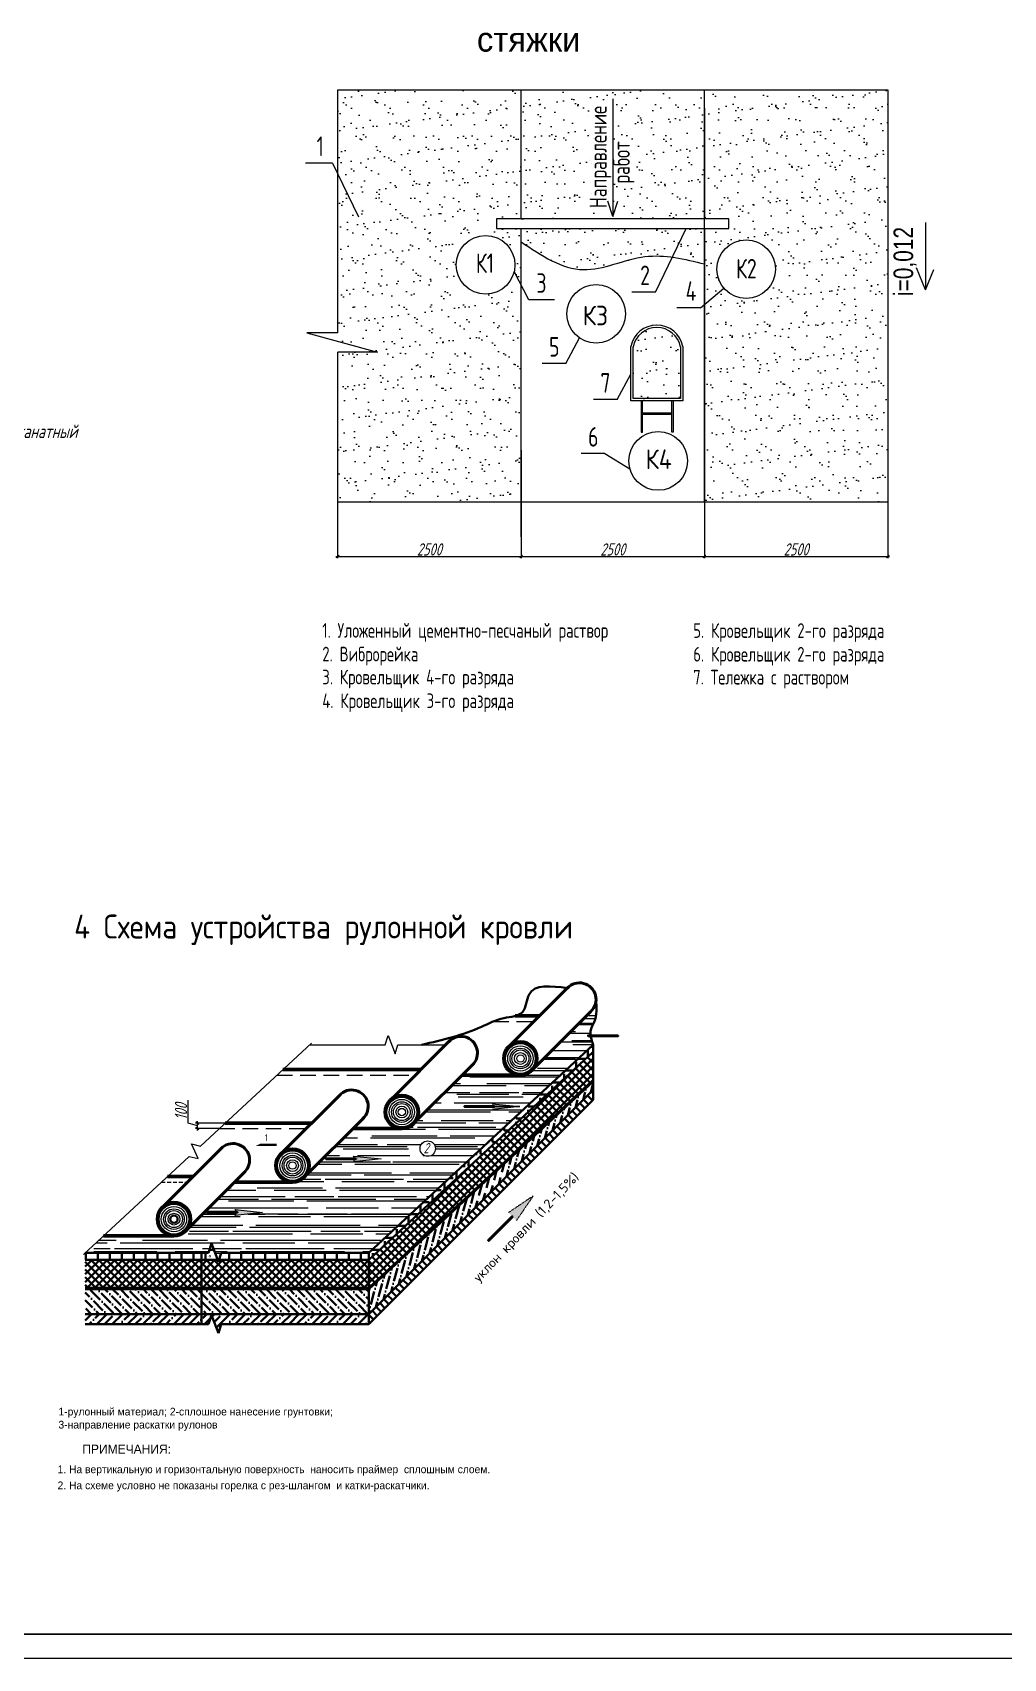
# Model space of a CAD drawing. Header units: millimetres. Extents: x 5763 to 12018931, y 39842 to 3600577.
# Drawn here: x 496713 to 536422, y 334201 to 400731 of the extents above; entities that cross this region are included whole.
import ezdxf

# ---------------------------------------------------------------- set-up
doc = ezdxf.new("R2010")
doc.units = ezdxf.units.MM
doc.linetypes.add('ACAD_ISO03W100', pattern=[30, 12, -18])
doc.linetypes.add('HIDDEN', pattern=[9.525, 6.35, -3.175])
for name, color, linetype, lineweight in [('1', 7, 'Continuous', 40), ('Основная', 7, 'Continuous', 30), ('Основной', 7, 'Continuous', 35), ('Сети', 7, 'Continuous', 50)]:
    doc.layers.add(name, color=color, linetype=linetype, lineweight=lineweight)
for name, color, linetype in [('A0-07', 3, 'Continuous'), ('KONTUR', 7, 'Continuous'), ('SERVкровля', 12, 'Continuous'), ('SHTRIX', 11, 'Continuous'), ('Архитектура', 7, 'Continuous'), ('надколонник', 7, 'Continuous'), ('обводка', 7, 'Continuous')]:
    doc.layers.add(name, color=color, linetype=linetype)
doc.styles.add('0001', font='romanc.shx', dxfattribs={"width": 0.68, "height": 3})
doc.styles.add('MStandart', font='romans.shx', dxfattribs={"width": 0.85, "height": 3})
doc.styles.add('PSTUDIO', font='pstudio.shx')
doc.styles.add('S', font='COMPLEX.SHX', dxfattribs={"height": 2.5})
doc.styles.get("Standard").update_dxf_attribs({"font": 'romans.shx', "width": 0.7, "oblique": 15, "height": 500})
doc.styles.add('style1', font='romans.shx', dxfattribs={"width": 0.7})
doc.styles.add('TXT0', font='txt', dxfattribs={"width": 0.8})
doc.styles.add('VSSP_ROMANS07', font='romans.shx', dxfattribs={"width": 0.7, "oblique": 15, "height": 250})
doc.dimstyles.new('150 Dim_m', dxfattribs={"dimscale": 75, "dimtxt": 2.5, "dimasz": 1.5, "dimexe": 1, "dimexo": 0, "dimgap": 0.5, "dimtad": 1, "dimdec": 0, "dimlfac": 0.5, "dimtxsty": 'Standard', "dimblk": 'OBLIQUE', "dimcen": 1.5, "dimdle": 1, "dimclrd": 256, "dimclre": 256, "dimclrt": 7, "dimadec": 0, "dimazin": 0, "dimtfac": 1, "dimtdec": 0, "dimtmove": 1, "dimatfit": 3, "dimfxl": 1, "dimlwd": 9, "dimlwe": 9, "dimarcsym": 0})
doc.dimstyles.new('VSSP-100', dxfattribs={"dimscale": 100, "dimtxt": 2.5, "dimasz": 2.5, "dimexe": 1.25, "dimexo": 0.625, "dimtad": 1, "dimdec": 0, "dimrnd": 0.001, "dimzin": 1, "dimtxsty": 'VSSP_ROMANS07', "dimblk": 'OBLIQUE', "dimcen": 2.5, "dimdle": 2, "dimaunit": 1, "dimadec": 3, "dimazin": 2, "dimtfac": 1, "dimtdec": 0, "dimtix": 1, "dimtmove": 2, "dimatfit": 3, "dimldrblk": 'OBLIQUE', "dimfxl": 1.25, "dimtolj": 1, "dimtzin": 0, "dimarcsym": 0})
pattern_1 = [(135, (197700.73, 105955.6), (-157.15448, -157.15448), []), (225, (197700.73, 105955.6), (157.15448, -157.15448), [])]
pattern_2 = [(0, (197700.73, 105955.6), (0, 488.95), [355.6, -133.35]), (90, (197700.73, 105955.6), (-488.95, 3e-14), [355.6, -133.35])]
pattern_3 = [(90, (197700.73, 105955.6), (-488.95, 3e-14), [355.6, -133.35]), (180, (197700.73, 105955.6), (-6e-14, -488.95), [355.6, -133.35])]

# ---------------------------------------------------------------- blocks, each defined once
blk = doc.blocks.new('_OBLIQUE')
at = {"color": 0, "linetype": 'ByBlock'}
blk.add_line((-0.5, -0.5), (0.5, 0.5), dxfattribs=at)
blk = doc.blocks.new('*D74')
at = {"layer": 'Defpoints', "color": 0, "linetype": 'ByBlock', "ltscale": 0.5, "transparency": 16777216}
for p in [(516692, 383641), (524192, 382216), (524192, 379292)]:
    blk.add_point(p, dxfattribs=at)
at = {"layer": 'обводка', "linetype": 'ByBlock', "lineweight": 9, "ltscale": 0.5, "transparency": 16777216}
for p, q in [((516692, 383641), (516692, 379217)), ((524192, 382216), (524192, 379217)), ((516617, 379292), (524267, 379292))]:
    blk.add_line(p, q, dxfattribs=at)
at = {"layer": 'обводка', "linetype": 'ByBlock', "lineweight": 9, "ltscale": 0.5, "transparency": 16777216, "xscale": 112.5, "yscale": 112.5, "zscale": 112.5, "rotation": 180}
blk.add_blockref('_OBLIQUE', (516692, 379292), dxfattribs=at)
at = {"layer": 'обводка', "linetype": 'ByBlock', "lineweight": 9, "ltscale": 0.5, "transparency": 16777216, "xscale": 112.5, "yscale": 112.5, "zscale": 112.5}
blk.add_blockref('_OBLIQUE', (524192, 379292), dxfattribs=at)
at = {"layer": 'обводка', "color": 7, "linetype": 'ByBlock', "lineweight": 25, "ltscale": 0.5, "transparency": 16777216, "insert": (520442, 379580), "char_height": 500, "attachment_point": 5}
blk.add_mtext('{\\Fromans.shx|c204;2500}', dxfattribs=at)
blk = doc.blocks.new('*D75')
at = {"layer": 'Defpoints', "color": 0, "linetype": 'ByBlock', "ltscale": 0.5, "transparency": 16777216}
for p in [(524192, 382216), (531692, 382216), (531692, 379292)]:
    blk.add_point(p, dxfattribs=at)
at = {"layer": 'обводка', "linetype": 'ByBlock', "lineweight": 9, "ltscale": 0.5, "transparency": 16777216}
for p, q in [((524192, 382216), (524192, 379217)), ((531692, 382216), (531692, 379217)), ((524117, 379292), (531767, 379292))]:
    blk.add_line(p, q, dxfattribs=at)
at = {"layer": 'обводка', "linetype": 'ByBlock', "lineweight": 9, "ltscale": 0.5, "transparency": 16777216, "xscale": 112.5, "yscale": 112.5, "zscale": 112.5, "rotation": 180}
blk.add_blockref('_OBLIQUE', (524192, 379292), dxfattribs=at)
at = {"layer": 'обводка', "linetype": 'ByBlock', "lineweight": 9, "ltscale": 0.5, "transparency": 16777216, "xscale": 112.5, "yscale": 112.5, "zscale": 112.5}
blk.add_blockref('_OBLIQUE', (531692, 379292), dxfattribs=at)
at = {"layer": 'обводка', "color": 7, "linetype": 'ByBlock', "lineweight": 25, "ltscale": 0.5, "transparency": 16777216, "insert": (527942, 379580), "char_height": 500, "attachment_point": 5}
blk.add_mtext('{\\Fromans.shx|c204;2500}', dxfattribs=at)
blk = doc.blocks.new('*D112')
at = {"layer": 'Defpoints', "color": 0, "linetype": 'ByBlock', "ltscale": 0.5, "transparency": 16777216}
for p in [(503454, 356109), (504591, 356109), (504348, 355883)]:
    blk.add_point(p, dxfattribs=at)
at = {"layer": 'обводка', "linetype": 'ByBlock', "lineweight": 9, "ltscale": 0.5, "transparency": 16777216}
for p, q in [((503073, 356110), (503073, 357044)), ((503454, 355996), (503073, 356110)), ((504591, 356109), (503379, 356109)), ((503454, 355808), (503454, 356184)), ((504348, 355883), (503379, 355883))]:
    blk.add_line(p, q, dxfattribs=at)
at = {"layer": 'обводка', "linetype": 'ByBlock', "lineweight": 9, "ltscale": 0.5, "transparency": 16777216, "xscale": 112.5, "yscale": 112.5, "zscale": 112.5}
for p, rotation in [((503454, 356109), 90), ((503454, 355883), 270)]:
    blk.add_blockref('_OBLIQUE', p, dxfattribs=dict(at, rotation=rotation))
at = {"layer": 'обводка', "color": 7, "linetype": 'ByBlock', "lineweight": 25, "ltscale": 0.5, "transparency": 16777216, "insert": (502785, 356577), "char_height": 500, "attachment_point": 5, "rotation": 90}
blk.add_mtext('100', dxfattribs=at)
blk = doc.blocks.new('*D141')
at = {"layer": 'Defpoints', "color": 0, "transparency": 16777216}
for p in [(460328, 399986), (466770, 399986), (466770, 398386)]:
    blk.add_point(p, dxfattribs=at)
at = {"layer": 'Архитектура', "color": 0, "lineweight": -2, "transparency": 16777216}
for p, q in [((460328, 399924), (460328, 398261)), ((466770, 399924), (466770, 398261)), ((460128, 398386), (466970, 398386))]:
    blk.add_line(p, q, dxfattribs=at)
at = {"layer": 'Архитектура', "color": 0, "lineweight": -2, "transparency": 16777216, "xscale": 250, "yscale": 250, "zscale": 250, "rotation": 180}
blk.add_blockref('_OBLIQUE', (460328, 398386), dxfattribs=at)
at = {"layer": 'Архитектура', "color": 0, "lineweight": -2, "transparency": 16777216, "xscale": 250, "yscale": 250, "zscale": 250}
blk.add_blockref('_OBLIQUE', (466770, 398386), dxfattribs=at)
at = {"layer": 'Архитектура', "color": 0, "lineweight": 20, "transparency": 16777216, "insert": (463549, 398574), "char_height": 250, "width": 87154.5, "attachment_point": 5, "style": 'VSSP_ROMANS07'}
blk.add_mtext('\\A1;3220', dxfattribs=at)
blk = doc.blocks.new('*D154')
at = {"layer": 'Defpoints', "color": 0, "linetype": 'ByBlock', "ltscale": 0.5, "transparency": 16777216}
for p in [(509192, 383641), (516692, 382216), (516692, 379292)]:
    blk.add_point(p, dxfattribs=at)
at = {"layer": 'обводка', "linetype": 'ByBlock', "lineweight": 9, "ltscale": 0.5, "transparency": 16777216}
for p, q in [((509192, 383641), (509192, 379217)), ((516692, 382216), (516692, 379217)), ((509117, 379292), (516767, 379292))]:
    blk.add_line(p, q, dxfattribs=at)
at = {"layer": 'обводка', "linetype": 'ByBlock', "lineweight": 9, "ltscale": 0.5, "transparency": 16777216, "xscale": 112.5, "yscale": 112.5, "zscale": 112.5, "rotation": 180}
blk.add_blockref('_OBLIQUE', (509192, 379292), dxfattribs=at)
at = {"layer": 'обводка', "linetype": 'ByBlock', "lineweight": 9, "ltscale": 0.5, "transparency": 16777216, "xscale": 112.5, "yscale": 112.5, "zscale": 112.5}
blk.add_blockref('_OBLIQUE', (516692, 379292), dxfattribs=at)
at = {"layer": 'обводка', "color": 7, "linetype": 'ByBlock', "lineweight": 25, "ltscale": 0.5, "transparency": 16777216, "insert": (512942, 379580), "char_height": 500, "attachment_point": 5}
blk.add_mtext('{\\Fromans.shx|c204;2500}', dxfattribs=at)

msp = doc.modelspace()

# ---------------------------------------------------------------- hatches: boundary and pattern name
at = {"layer": '1', "linetype": 'Continuous'}
h = msp.add_hatch(dxfattribs=at)
h.set_pattern_fill('ANGLE', color=0, scale=70, style=0)
h.set_pattern_definition(pattern_2)
h.paths.add_polyline_path([(519643.76242, 359020.12143), (519643.76242, 359312.83308), (512067.7596, 352289.31681), (512021.53328, 351953.74993)])
for points in [[(520620.88835, 359684.66922), (520615.47762, 359695.48365), (519435.29935, 359695.48365), (519435.29935, 359669.64265), (520616.07431, 359669.64265)], [(518974.42566, 357195.53655), (519643.76242, 357816.06135), (519643.76242, 357878.11383), (510465.44451, 349369.13268), (510465.44451, 349307.0802)], [(518974.42566, 357195.53655), (519643.76242, 357816.06135), (519643.76242, 357878.11383), (513457.28668, 352142.79218), (513490.00933, 352111.07603)], [(515564.60456, 356789.02758), (515559.19383, 356799.84202), (514379.01556, 356799.84202), (514379.01556, 356774.00101), (515559.79052, 356774.00101)], [(515611.38508, 356799.84202), (514379.01556, 356799.84202), (514379.01556, 356774.00101), (515611.38508, 356774.00101)], [(509897.00005, 354652.66008), (509891.58932, 354663.47451), (508711.41105, 354663.47451), (508711.41105, 354637.63351), (509892.18601, 354637.63351)], [(509897.00005, 354652.66008), (509891.58932, 354663.47451), (508711.41105, 354663.47451), (508711.41105, 354637.63351), (509892.18601, 354637.63351)], [(505048.09996, 352461.15997), (505042.68923, 352471.9744), (503862.51096, 352471.9744), (503862.51096, 352446.13339), (505043.28592, 352446.13339)], [(505048.09996, 352461.15997), (505042.68923, 352471.9744), (503862.51096, 352471.9744), (503862.51096, 352446.13339), (505043.28592, 352446.13339)], [(510465.44451, 349369.13268), (505630.13778, 349369.13268), (505641.18322, 349307.0802), (510465.44451, 349307.0802)]]:
    msp.add_hatch(color=0, dxfattribs=at).paths.add_polyline_path(points)
h = msp.add_hatch(color=0, dxfattribs=at)
edge = h.paths.add_edge_path()
edge.add_line((520667.66887, 359695.48365), (519535.58173, 359695.48365))
edge.add_spline(control_points=[(519535.58173, 359695.48365), (519536.74587, 359686.88734), (519538.0456, 359678.27327), (519539.47159, 359669.64265)], knot_values=[3.4358908169, 3.4358908169, 3.4358908169, 3.4358908169, 3.6895325883, 3.6895325883, 3.6895325883, 3.6895325883], degree=3, periodic=0)
edge.add_line((519539.47159, 359669.64265), (520667.66887, 359669.64265))
edge.add_line((520667.66887, 359669.64265), (520667.66887, 359695.48365))
h = msp.add_hatch(dxfattribs=at)
h.set_pattern_fill('ANSI37', color=0, scale=70, angle=90, style=0)
h.set_pattern_definition(pattern_1)
h.paths.add_polyline_path([(510465.44451, 350511.14028), (510465.44451, 349369.13268), (513486.49369, 352169.86925), (512906.79576, 352774.45388)])
h.paths.add_polyline_path([(512906.79576, 352774.45388), (513486.49369, 352169.86925), (519643.76242, 357878.11383), (519643.76242, 359020.12143)])
h = msp.add_hatch(dxfattribs=at)
h.set_pattern_fill('ANSI36', color=0, scale=70, angle=30, style=0)
h.set_pattern_definition([(75, (197700.73, 105955.6), (-114.01258, 433.20731), [555.625, -111.125, 0, -111.125])])
h.paths.add_polyline_path([(519643.76242, 357472.33402), (519643.76242, 357816.06135), (510465.44451, 349307.0802), (510465.44451, 348294.01611)])
h = msp.add_hatch(dxfattribs=at)
h.set_pattern_fill('ANSI35', color=0, scale=70, angle=90, style=0)
h.set_pattern_definition([(135, (197700.73, 105955.6), (-314.30896, -314.30896), []), (135, (197700.73, 106269.9), (-314.30896, -314.30896), [555.625, -111.125, 0, -111.125])])
h.paths.add_polyline_path([(514107.91177, 351521.77341), (513904.91418, 351733.48578), (510465.44451, 348294.01611), (510465.44451, 347879.30615)])
h.paths.add_polyline_path([(519643.76242, 357057.62406), (519643.76242, 357472.33402), (513904.91418, 351733.48578), (514107.91177, 351521.77341)])
h = msp.add_hatch(dxfattribs=at)
h.set_pattern_fill('ANGLE', color=0, scale=70, style=0)
h.set_pattern_definition(pattern_2)
h.paths.add_polyline_path([(512067.7596, 352289.31681), (510465.44451, 350803.85193), (510465.44451, 350511.14028), (512021.53328, 351953.74993)])
h = msp.add_hatch(dxfattribs=at)
h.set_pattern_fill('ANGLE', color=0, scale=70, angle=90, style=0)
h.set_pattern_definition(pattern_3)
h.paths.add_polyline_path([(504035.32187, 351176.6143), (503910.96061, 350803.85193), (498869.20004, 350803.85193), (498869.20004, 350511.14028), (504285.08947, 350511.14028)])
h = msp.add_hatch(dxfattribs=at)
h.set_pattern_fill('ANGLE', color=0, scale=70, angle=90, style=0)
h.set_pattern_definition(pattern_3)
h.paths.add_polyline_path([(510465.44451, 350511.14028), (510465.44451, 350803.85193), (504432.77345, 350803.85193), (504340.39733, 350511.14028)])
h = msp.add_hatch(dxfattribs=at)
h.set_pattern_fill('ANSI37', color=0, scale=70, angle=90, style=0)
h.set_pattern_definition(pattern_1)
h.paths.add_polyline_path([(505426.85865, 350511.14028), (504340.39733, 350511.14028), (504315.13433, 350431.08955), (504285.08947, 350511.14028), (498869.20004, 350511.14028), (498869.20004, 349369.13268), (505630.13778, 349369.13268)])
h.paths.add_polyline_path([(510465.44451, 350511.14028), (505426.85865, 350511.14028), (505630.13778, 349369.13268), (510465.44451, 349369.13268)])
h = msp.add_hatch(color=0, dxfattribs=at)
h.paths.add_polyline_path([(505630.13778, 349369.13268), (501472.52482, 349369.13268), (501487.11604, 349307.0802), (505641.18322, 349307.0802)])
h.paths.add_polyline_path([(501472.52482, 349369.13268), (498869.20004, 349369.13268), (498869.20004, 349307.0802), (501487.11604, 349307.0802)])
h = msp.add_hatch(dxfattribs=at)
h.set_pattern_fill('ANSI36', color=0, scale=70, angle=90, style=0)
h.set_pattern_definition([(135, (197700.73, 105955.6), (-432.17483, 117.86586), [555.625, -111.125, 0, -111.125])])
h.paths.add_polyline_path([(505641.18322, 349307.0802), (501487.11604, 349307.0802), (501725.33127, 348294.01611), (505821.51021, 348294.01611)])
h.paths.add_polyline_path([(510465.44451, 349307.0802), (505641.18322, 349307.0802), (505821.51021, 348294.01611), (510465.44451, 348294.01611)])
h.paths.add_polyline_path([(501487.11604, 349307.0802), (498869.20004, 349307.0802), (498869.20004, 348294.01611), (501725.33127, 348294.01611)])
h = msp.add_hatch(dxfattribs=at)
h.set_pattern_fill('ANSI35', color=0, scale=70, style=0)
h.set_pattern_definition([(45, (197700.73, 105955.6), (-314.30896, 314.30896), []), (45, (198015.04, 105955.6), (-314.30896, 314.30896), [555.625, -111.125, 0, -111.125])])
h.paths.add_polyline_path([(501725.33127, 348294.01611), (498869.20004, 348294.01611), (498869.20004, 347879.30615), (501822.84754, 347879.30615)])
h.paths.add_polyline_path([(504035.32187, 348252.06852), (504315.13433, 347506.54378), (504432.77345, 347879.30615), (505895.32923, 347879.30615), (505821.51021, 348294.01611), (501725.33127, 348294.01611), (501822.84754, 347879.30615), (503910.96061, 347879.30615)])
h.paths.add_polyline_path([(506876.96809, 348294.01611), (505821.51021, 348294.01611), (505895.32923, 347879.30615), (506985.07024, 347879.30615)])
h.paths.add_polyline_path([(510465.44451, 348294.01611), (506876.96809, 348294.01611), (506985.07024, 347879.30615), (510465.44451, 347879.30615)])
at = {"layer": 'надколонник', "linetype": 'ACAD_ISO03W100'}
h = msp.add_hatch(color=0, dxfattribs=at)
h.paths.add_polyline_path([(515510.65145, 356896.86372), (515564.60456, 356789.02758), (515562.57968, 356782.70711), (516638.53304, 356782.70711)])
h.paths.add_polyline_path([(516638.53304, 356782.70711), (515562.57968, 356782.70711), (515523.00549, 356659.18015)])
for points in [[(516638.53304, 356782.70711), (515562.57968, 356782.70711), (515523.00549, 356659.18015)], [(510970.92853, 354646.33961), (510067.12762, 354646.33961), (510117.06202, 354551.78745)], [(506122.02844, 352454.8395), (505218.22753, 352454.8395), (505268.16194, 352360.28734)]]:
    msp.add_hatch(color=0, dxfattribs=at).paths.add_polyline_path(points)
h = msp.add_hatch(color=0, dxfattribs=at)
h.paths.add_polyline_path([(509843.04694, 354760.49622), (509897.00005, 354652.66008), (509894.97517, 354646.33961), (510970.92853, 354646.33961)])
h.paths.add_polyline_path([(510067.12762, 354646.33961), (509894.97517, 354646.33961), (509855.40098, 354522.81265), (510117.06202, 354551.78745)])
h = msp.add_hatch(color=0, dxfattribs=at)
h.paths.add_polyline_path([(517186.54549, 353127.07668), (516177.94571, 352442.21836), (516339.81644, 352280.34763)])
h.paths.add_polyline_path([(517186.54549, 353127.07668), (516339.81644, 352280.34763), (516501.68716, 352118.47691)])
h = msp.add_hatch(color=0, dxfattribs=at)
h.paths.add_polyline_path([(504994.14685, 352568.99611), (505048.09996, 352461.15997), (505046.07508, 352454.8395), (506122.02844, 352454.8395)])
h.paths.add_polyline_path([(505218.22753, 352454.8395), (505046.07508, 352454.8395), (505006.50089, 352331.31253), (505268.16194, 352360.28734)])
at = {"layer": 'обводка', "linetype": 'ByBlock', "lineweight": 13, "ltscale": 0.5}
h = msp.add_hatch(dxfattribs=at)
h.set_pattern_fill('AR-SAND', color=256, scale=20, style=0)
h.set_pattern_definition([(37.5, (350244.7, 613854.8), (-32.0006, 978.8265), [0, -772.16, 0, -863.6, 0, -825.5]), (7.5, (350244.7, 613854.8), (899.0466, 1433.65), [0, -416.56, 0, -695.96, 0, -266.7]), (327.5, (349619.85, 613854.8), (1581.9847, 2.8744), [0, -254, 0, -914.4, 0, -1193.8]), (317.5, (349619.9, 613854.8), (1527.113, 445.8586), [0, -127, 0, -599.44, 0, -685.8])])
h.paths.add_polyline_path([(515692.42565, 393109.93801), (516692.42565, 393109.93801), (516692.42565, 398390.97633), (509192.42565, 398390.97633), (509192.42565, 381518.22045), (516692.42565, 381518.22045), (516692.42565, 390410.74749), (516412.845, 390956.20972, -0.8942578374), (514042.57445, 391221.66566, -1), (516442.57445, 391221.66566, -0.055822476), (516412.845, 390956.20972), (516692.42565, 390410.74749), (516692.42565, 392709.93801), (515692.42565, 392709.93801)])
h.paths.add_polyline_path([(524192.42565, 393109.93801), (524192.42565, 398390.97633), (516692.42565, 398390.97633), (516692.42565, 393109.93801), (516792.42565, 393109.93801)])
edge = h.paths.add_edge_path()
edge.add_line((516692.42565, 392709.93801), (516692.42565, 392167.01897))
edge.add_spline(control_points=[(516692.42565, 392167.01897), (517527.12329, 391606.76713), (519129.38034, 390531.32684), (521281.90405, 391646.22656), (522506.23544, 391590.66623), (522880.07629, 391538.95187)], knot_values=[0, 0, 0, 0, 1397.2160759398, 2682.0482087784, 3247.0207751157, 3247.0207751157, 3247.0207751157, 3247.0207751157], degree=3, periodic=0)
edge.add_line((522880.07629, 391538.95187), (523441.65941, 392709.93801))
edge.add_line((523441.65941, 392709.93801), (516692.42565, 392709.93801))
edge = h.paths.add_edge_path()
edge.add_spline(control_points=[(522880.07629, 391538.95187), (523317.61548, 391478.42596), (523755.02056, 391370.30605), (524192.42565, 391262.18614)], knot_values=[3247.0207751157, 3247.0207751157, 3247.0207751157, 3247.0207751157, 3908.258400382, 3908.258400382, 3908.258400382, 3908.258400382], degree=3, periodic=0)
edge.add_line((524192.42565, 391262.18614), (524192.42565, 392709.93801))
edge.add_line((524192.42565, 392709.93801), (523441.65941, 392709.93801))
edge.add_line((523441.65941, 392709.93801), (522880.07629, 391538.95187))
h.paths.add_polyline_path([(527096.87109, 391051.08057, -0.6980723472), (524982.05783, 390274.47469), (524192.42565, 389604.13789), (524192.42565, 381518.22045), (531692.42565, 381518.22045), (531692.42565, 398390.97633), (524192.42565, 398390.97633), (524192.42565, 393109.93801), (525192.42565, 393109.93801), (525192.42565, 392709.93801), (524192.42565, 392709.93801), (524192.42565, 389604.13789), (524982.05783, 390274.47469, -0.1778061184), (524696.87109, 391051.08057, -1)])
h.paths.add_polyline_path([(521606.92269, 394406.66693), (521606.92269, 397206.66693), (520206.92269, 397206.66693), (520206.92269, 394406.66693)], flags=24)
h.paths.add_polyline_path([(520662.49807, 393402.61656), (520662.49807, 398652.61656), (519262.49807, 398652.61656), (519262.49807, 393402.61656)], flags=9)
at = {"layer": 'обводка', "linetype": 'ByBlock', "lineweight": 25, "ltscale": 0.5}
h = msp.add_hatch(dxfattribs=at)
h.set_pattern_fill('AR-SAND', color=256, scale=20, style=0)
h.set_pattern_definition([(37.5, (338852.7, 616630.6), (-32.0006, 978.8265), [0, -772.16, 0, -863.6, 0, -825.5]), (7.5, (338852.7, 616630.6), (899.0466, 1433.65), [0, -416.56, 0, -695.96, 0, -266.7]), (327.5, (338227.9, 616630.6), (1581.9847, 2.8744), [0, -254, 0, -914.4, 0, -1193.8]), (317.5, (338227.9, 616630.6), (1527.113, 445.8586), [0, -127, 0, -599.44, 0, -685.8])])
h.paths.add_polyline_path([(523214.17656, 387871.08676, 0.8142768679), (521277.11664, 387871.08676), (521277.11664, 385753.55677), (523214.17656, 385753.55677)])
at = {"layer": 'Сети', "linetype": 'Continuous', "lineweight": 13}
h = msp.add_hatch(dxfattribs=at)
h.set_pattern_fill('AR-RROOF', color=0, scale=21, style=0)
h.set_pattern_definition([(0, (197700.73, 105955.6), (1173.48, 533.4), [8001, -1066.8, 2667, -533.4]), (0, (198410.15, 106222.3), (-533.4, 709.422), [1600.2, -176.022, 3200.4, -400.05]), (0, (197967.43, 106409), (2773.68, 357.378), [4267.2, -746.76, 2133.6, -533.4])])
edge = h.paths.add_edge_path()
edge.add_spline(control_points=[(519643.76242, 359312.83308), (519601.27544, 359432.78165), (519558.78847, 359552.73022), (519539.47159, 359669.64265)], knot_values=[0, 0, 0, 0, 3.3842150191, 3.3842150191, 3.3842150191, 3.3842150191], degree=3, periodic=0)
edge.add_line((519539.47159, 359669.64265), (519435.29935, 359669.64265))
edge.add_line((519435.29935, 359669.64265), (519435.29935, 359695.48365))
edge.add_line((519435.29935, 359695.48365), (519535.58173, 359695.48365))
edge.add_spline(control_points=[(519535.58173, 359695.48365), (519525.10083, 359772.87733), (519526.34604, 359958.54312), (519807.44998, 360407.35112), (519779.86047, 360844.12486), (519759.66695, 361163.81152)], knot_values=[3.6340420181, 3.6340420181, 3.6340420181, 3.6340420181, 5.8832665315, 9.1321938794, 18.0028447153, 18.0028447153, 18.0028447153, 18.0028447153], degree=3, periodic=0)
edge.add_arc((519082.27198, 361169.18339), 677.41627, 312.9244010771, 359.5456426966, ccw=False)
edge.add_line((519543.61467, 360673.14335), (517168.2892, 358297.81789))
edge.add_arc((516665.41552, 358751.70207), 677.41627, 270, 317.9311932997, ccw=False)
edge.add_line((516665.41552, 358074.28581), (514287.35715, 358074.28581))
edge.add_line((514287.35715, 358074.28581), (512319.38912, 356106.31777))
edge.add_arc((511816.51543, 356560.20196), 677.41627, 270, 317.9311932993, ccw=False)
edge.add_line((511816.51543, 355882.7857), (509817.08983, 355882.7857))
edge.add_line((509817.08983, 355882.7857), (507849.1218, 353914.81766))
edge.add_arc((507346.24811, 354368.70185), 677.41627, 270, 317.9311932998, ccw=False)
edge.add_line((507346.24811, 353691.28558), (504968.18974, 353691.28558))
edge.add_line((504968.18974, 353691.28558), (503000.22171, 351723.31755))
edge.add_arc((502497.34802, 352177.20173), 677.41627, 270, 317.9311932998, ccw=False)
edge.add_line((502497.34802, 351499.78547), (499619.87737, 351499.78547))
edge.add_line((499619.87737, 351499.78547), (499220.14305, 351129.20212))
edge.add_line((499220.14305, 351129.20212), (499220.20881, 350803.85193))
edge.add_line((499220.20881, 350803.85193), (503910.96061, 350803.85193))
edge.add_line((503910.96061, 350803.85193), (504035.32187, 351176.6143))
edge.add_line((504035.32187, 351176.6143), (504315.13433, 350431.08955))
edge.add_line((504315.13433, 350431.08955), (504432.77345, 350803.85193))
edge.add_line((504432.77345, 350803.85193), (510465.44451, 350803.85193))
edge.add_line((510465.44451, 350803.85193), (519643.76242, 359312.83308))
h.paths.add_polyline_path([(508711.41105, 354637.63351), (508711.41105, 354663.47451), (509891.58932, 354663.47451), (509843.04694, 354760.49622), (510970.92853, 354646.33961), (509855.40098, 354522.81265), (509892.18601, 354637.63351)], flags=16)
h.paths.add_polyline_path([(512561.70292, 355063.31197, -1), (513191.70292, 355063.31197, -1)], flags=16)
h.paths.add_polyline_path([(506122.02844, 352454.8395), (505006.50089, 352331.31253), (505043.28592, 352446.13339), (503862.51096, 352446.13339), (503862.51096, 352471.9744), (505042.68923, 352471.9744), (504994.14685, 352568.99611)], flags=16)
h.paths.add_polyline_path([(514379.01556, 356774.00101), (514379.01556, 356799.84202), (515611.38508, 356799.84202), (515611.38508, 356774.00101)], flags=16)
h.paths.add_polyline_path([(512604.33277, 355398.50558), (513131.94191, 355398.50558), (513131.94191, 354768.50558), (512604.33277, 354768.50558)], flags=24)

# ---------------------------------------------------------------- linework, layer by layer
for p, q in [((509192.42565, 388445.18507), (507936.775, 388445.18507)), ((507936.775, 388445.18507), (510821.58997, 387650.30112)), ((510821.58997, 387650.30112), (509192.42565, 387650.30112))]:
    msp.add_line(p, q)
at = {"color": 0}
for p, q in [((511135.29313, 359312.83308), (511259.65439, 359685.59545)), ((511259.65439, 359685.59545), (511539.46685, 358940.0707)), ((511539.46685, 358940.0707), (511657.10597, 359312.83308))]:
    msp.add_line(p, q, dxfattribs=at)
msp.add_lwpolyline([(505063.84908, 354760.06376, 0, 0, 0), (505940.61768, 355220.56804, 94.5, 94.5, 0), (506696.45111, 355220.56804, 94.5, 94.5, 0)], format="xyseb", dxfattribs=at)
at = {"color": 0, "const_width": 23.625}
for points in [[(503933.00298, 350658.04524, 1), (504003.87798, 350658.04524, 1)], [(503932.96897, 349933.2723, 1), (504003.84397, 349933.2723, 1)], [(503932.94094, 349335.77811, 1), (504003.81594, 349335.77811, 1)], [(503932.91402, 348761.95649, 1), (504003.78902, 348761.95649, 1)], [(503932.88167, 348072.37491, 1), (504003.75667, 348072.37491, 1)]]:
    msp.add_lwpolyline(points, format="xyb", close=True, dxfattribs=at)
at = {"layer": '1', "color": 0}
for p, q in [((519643.76242, 359312.83308), (510465.44451, 350803.85193)), ((510465.44451, 350511.14028), (519643.76242, 359020.12143)), ((510465.44451, 349369.13268), (519643.76242, 357878.11383)), ((510465.44451, 349307.0802), (519643.76242, 357816.06135)), ((510465.44451, 348294.01611), (519643.76242, 357472.33402)), ((510465.44451, 347879.30615), (519643.76242, 357057.62406)), ((498869.20004, 350803.85193), (503910.96061, 350803.85193)), ((503910.96061, 350803.85193), (504035.32187, 351176.6143)), ((504035.32187, 351176.6143), (504315.13433, 350431.08955)), ((504315.13433, 350431.08955), (504432.77345, 350803.85193)), ((504432.77345, 350803.85193), (510465.44451, 350803.85193)), ((510465.44451, 350803.85193), (510465.44451, 349307.0802)), ((498869.20004, 350511.14028), (504285.08947, 350511.14028)), ((504340.39733, 350511.14028), (510465.44451, 350511.14028)), ((510465.44451, 349307.0802), (510465.44451, 347879.30615)), ((498869.20004, 348294.01611), (510465.44451, 348294.01611)), ((503910.96061, 347879.30615), (504035.32187, 348252.06852)), ((504035.32187, 348252.06852), (504315.13433, 347506.54378)), ((498869.20004, 347879.30615), (503910.96061, 347879.30615)), ((504315.13433, 347506.54378), (504432.77345, 347879.30615)), ((504432.77345, 347879.30615), (510465.44451, 347879.30615))]:
    msp.add_line(p, q, dxfattribs=at)
at = {"layer": '1', "color": 0, "linetype": 'Continuous'}
for p, q in [((519643.76242, 359312.83308), (519643.76242, 357057.62406)), ((518974.42566, 357195.53655), (510465.44451, 349307.0802)), ((503619.99578, 350803.85193), (503619.99578, 347879.30615)), ((498869.20004, 349369.13268), (510465.44451, 349369.13268)), ((498869.20004, 349307.0802), (510465.44451, 349307.0802))]:
    msp.add_line(p, q, dxfattribs=at)
at = {"layer": '1', "color": 0, "lineweight": 50}
msp.add_line((502951.23221, 351674.32805), (505410.24453, 354133.34037), dxfattribs=at)
at = {"layer": '1', "color": 0, "lineweight": 60}
msp.add_line((499619.87737, 351499.78547), (502497.34802, 351499.78547), dxfattribs=at)
at = {"layer": '1', "color": 0, "linetype": 'Continuous'}
for points in [[(520667.66887, 359695.48365), (519435.29935, 359695.48365), (519435.29935, 359669.64265), (520667.66887, 359669.64265)], [(515611.38508, 356799.84202), (514379.01556, 356799.84202), (514379.01556, 356774.00101), (515611.38508, 356774.00101)], [(509943.78057, 354663.47451), (508711.41105, 354663.47451), (508711.41105, 354637.63351), (509943.78057, 354637.63351)], [(505094.88048, 352471.9744), (503862.51096, 352471.9744), (503862.51096, 352446.13339), (505094.88048, 352446.13339)], [(516353.44495, 352270.33755), (516329.80635, 352293.97614), (515346.4615, 351310.63128), (515370.10009, 351286.99269)]]:
    msp.add_lwpolyline(points, close=True, dxfattribs=at)
at = {"layer": '1', "color": 0, "lineweight": 60}
msp.add_circle((502497.34802, 352177.20173), 677.41627, dxfattribs=at)
at = {"layer": '1', "color": 0, "lineweight": 20}
for radius in [608.06733, 517.63929, 421.89247, 347.42241, 241.03638]:
    msp.add_circle((502497.34802, 352177.20173), radius, dxfattribs=at)
at = {"layer": '1', "color": 0}
msp.add_circle((502497.34802, 352177.20173), 150.60834, dxfattribs=at)
at = {"layer": '1', "color": 0, "linetype": 'Continuous'}
for points in [[(518586.23194, 361630.52608), (517018.39701, 361369.90622), (516753.92743, 360653.03976), (515992.04891, 360404.39396), (515074.6502, 360047.25166), (512634.12247, 359312.83308)], [(519643.76242, 359312.83308), (519543.91218, 359922.4529), (519678.44798, 360235.94105), (519759.66695, 361163.81152)]]:
    msp.add_spline(points, degree=3, dxfattribs=at)
at = {"layer": 'A0-07', "color": 0, "lineweight": 50}
for p, q in [((516185.08303, 359229.37717), (518620.9293, 361665.22344)), ((516185.08303, 359229.37717), (518620.9293, 361665.22344)), ((517119.29971, 358248.82839), (519543.61467, 360673.14335)), ((511336.18294, 357037.87705), (513772.02921, 359473.72332)), ((512270.39962, 356057.32828), (514729.41194, 358516.3406)), ((506865.91562, 354846.37694), (509301.76189, 357282.22321)), ((507800.1323, 353865.82816), (510259.14462, 356324.84048)), ((502017.01553, 352654.87683), (504452.8618, 355090.7231))]:
    msp.add_line(p, q, dxfattribs=at)
at = {"layer": 'A0-07', "color": 0, "lineweight": 60}
for p, q in [((516454.0735, 360491.76713), (517447.47299, 360491.76713)), ((506955.30102, 358300.26701), (512598.5729, 358300.26701)), ((514287.35715, 358074.28581), (516665.41552, 358074.28581)), ((504591.41228, 356108.7669), (508128.30558, 356108.7669)), ((509817.08983, 355882.7857), (511816.51543, 355882.7857)), ((502227.52354, 353917.26679), (503279.40549, 353917.26679)), ((504968.18974, 353691.28558), (507346.24811, 353691.28558))]:
    msp.add_line(p, q, dxfattribs=at)
at = {"layer": 'A0-07', "color": 0}
for p, q in [((508047.51795, 359312.83308), (511135.29313, 359312.83308)), ((511657.10597, 359312.83308), (513611.13896, 359312.83308)), ((515510.65145, 356896.86372), (516638.53304, 356782.70711)), ((516638.53304, 356782.70711), (515523.00549, 356659.18015)), ((509843.04694, 354760.49622), (510970.92853, 354646.33961)), ((509897.00005, 354652.66008), (509843.04694, 354760.49622)), ((509855.40098, 354522.81265), (509897.00005, 354652.66008)), ((510970.92853, 354646.33961), (509855.40098, 354522.81265)), ((504994.14685, 352568.99611), (506122.02844, 352454.8395)), ((505048.09996, 352461.15997), (504994.14685, 352568.99611)), ((505006.50089, 352331.31253), (505048.09996, 352461.15997)), ((506122.02844, 352454.8395), (505006.50089, 352331.31253))]:
    msp.add_line(p, q, dxfattribs=at)
msp.add_lwpolyline([(498792.19926, 350732.46649), (503116.53487, 354741.4462), (503484.69273, 354653.21472), (503210.3817, 355257.99027), (503578.53956, 355169.75879), (508124.51873, 359384.21851)], dxfattribs=at)
at = {"layer": 'A0-07', "color": 0, "lineweight": 60}
for centre in [(516665.41552, 358751.70207), (511816.51543, 356560.20196), (507346.24811, 354368.70185)]:
    msp.add_circle(centre, 677.41627, dxfattribs=at)
at = {"layer": 'A0-07', "color": 0}
for centre, radius in [((516665.41552, 358751.70207), 608.06733), ((516665.41552, 358751.70207), 517.63929), ((516665.41552, 358751.70207), 421.89247), ((516665.41552, 358751.70207), 347.42241), ((516665.41552, 358751.70207), 241.03638), ((516665.41552, 358751.70207), 150.60834), ((511816.51543, 356560.20196), 608.06733), ((511816.51543, 356560.20196), 517.63929), ((511816.51543, 356560.20196), 421.89247), ((511816.51543, 356560.20196), 347.42241), ((511816.51543, 356560.20196), 241.03638), ((511816.51543, 356560.20196), 150.60834), ((507346.24811, 354368.70185), 608.06733), ((507346.24811, 354368.70185), 517.63929), ((507346.24811, 354368.70185), 421.89247), ((507346.24811, 354368.70185), 347.42241), ((507346.24811, 354368.70185), 241.03638), ((507346.24811, 354368.70185), 150.60834)]:
    msp.add_circle(centre, radius, dxfattribs=at)
at = {"layer": 'A0-07', "color": 0, "lineweight": 50}
for centre in [(519082.27198, 361169.18339), (514233.37189, 358977.68328), (509763.10457, 356786.18317), (504914.20449, 354594.68305)]:
    msp.add_arc(centre, 677.41627, 312.9244010726, 137.0755989185, dxfattribs=at)
at = {"layer": 'KONTUR'}
msp.add_line((582010.23619, 334201.2019), (413810.23619, 334201.2019), dxfattribs=at)
at = {"layer": 'SERVкровля', "color": 7, "lineweight": 18, "ltscale": 0.01}
for p, q in [((533232.09639, 392961.12377), (533232.09639, 390198.58403)), ((533231.14584, 390205.78455), (532862.67751, 391100.23364)), ((533232.09639, 390198.58403), (533580.26078, 391039.12722))]:
    msp.add_line(p, q, dxfattribs=at)
at = {"layer": 'SHTRIX', "color": 0, "linetype": 'Continuous'}
msp.add_circle((512876.70292, 355063.31197), 315, dxfattribs=at)
at = {"layer": 'надколонник', "color": 0, "linetype": 'ACAD_ISO03W100'}
for q in [(516177.94571, 352442.21836), (516501.68716, 352118.47691)]:
    msp.add_line((517186.54549, 353127.07668), q, dxfattribs=at)
at = {"layer": 'обводка', "linetype": 'ByBlock', "lineweight": 25, "ltscale": 0.5}
for p, q in [((509192.42565, 398390.97633), (531692.42565, 398390.97633)), ((509192.42565, 388445.18507), (509192.42565, 398390.97633)), ((516692.42565, 393109.93801), (516692.42565, 398390.97633)), ((524192.42565, 381518.22045), (524192.42565, 398390.97633)), ((531692.42565, 398390.97633), (531692.42565, 381518.22045)), ((524192.42565, 397630.74265), (524192.42565, 393109.93801)), ((524192.42565, 397630.74265), (524192.42565, 393109.93801)), ((516692.42565, 393109.93801), (515692.42565, 393109.93801)), ((515692.42565, 393109.93801), (515692.42565, 392709.93801)), ((515692.42565, 392709.93801), (524192.42565, 392709.93801)), ((525192.42565, 393109.93801), (516692.42565, 393109.93801)), ((516692.42565, 393109.93801), (516792.42565, 393109.93801)), ((516692.42565, 380093.00045), (516692.42565, 392709.93801)), ((516692.42565, 381518.22045), (516692.42565, 392709.93801)), ((524192.42565, 392709.93801), (525192.42565, 392709.93801)), ((524192.42565, 392709.93801), (524192.42565, 381518.22045)), ((524192.42565, 392709.93801), (524192.42565, 381518.22045)), ((525192.42565, 392709.93801), (525192.42565, 393109.93801)), ((521177.11664, 385653.55677), (521177.11664, 387881.07462)), ((521277.11664, 385753.55677), (521277.11664, 387881.07462)), ((523214.17656, 387881.07462), (523214.17656, 385753.55677)), ((523314.17656, 387881.07462), (523314.17656, 385653.55677)), ((509192.42565, 381518.22045), (509192.42565, 387650.30112)), ((523314.17656, 385653.55677), (521177.11664, 385653.55677)), ((523214.17656, 385753.55677), (521277.11664, 385753.55677)), ((521604.52918, 385653.55677), (521604.52918, 384380.90224)), ((521664.52918, 384380.90224), (521664.52918, 385653.55677)), ((522859.64255, 384380.90224), (522859.64255, 385653.55677)), ((522919.64255, 385653.55677), (522919.64255, 384380.90224)), ((522859.64255, 385158.37901), (521664.52918, 385158.37901)), ((521664.52918, 385110.53633), (522859.64255, 385110.53633)), ((522859.64255, 385110.53633), (522859.64255, 385158.37901)), ((521604.52918, 384380.90224), (521664.52918, 384380.90224)), ((522919.64255, 384380.90224), (522859.64255, 384380.90224)), ((531692.42565, 381518.22045), (509192.42565, 381518.22045))]:
    msp.add_line(p, q, dxfattribs=at)
at = {"layer": 'обводка', "linetype": 'ByBlock', "lineweight": 18, "ltscale": 0.5}
for p, q in [((520443.00048, 398013.21744), (520443.00048, 393847.70409)), ((508984.18042, 395391.32713), (507873.95495, 395391.32713)), ((508984.18042, 395391.32713), (510046.76765, 393193.34965)), ((520443.00048, 393199.26443), (520237.98274, 393827.47279)), ((520443.00048, 393847.70409), (520443.00048, 393199.26443)), ((520443.00048, 393199.26443), (520648.01822, 393827.47279)), ((522194.09446, 390108.57551), (523441.65941, 392709.93801)), ((517009.24774, 389792.62718), (516412.845, 390956.20972)), ((522194.09446, 390108.57551), (521223.56465, 390108.57551)), ((524030.7457, 389466.88409), (524982.05783, 390274.47469)), ((518066.62115, 389792.62718), (517009.24774, 389792.62718)), ((524030.7457, 389466.88409), (523060.2159, 389466.88409)), ((518519.49066, 387182.37252), (519078.02547, 388233.802)), ((518519.49066, 387182.37252), (517548.96086, 387182.37252)), ((520619.07183, 385708.45236), (521178.0749, 386751.94958)), ((520619.07183, 385708.45236), (519648.54203, 385708.45236)), ((520115.94163, 383499.05664), (519145.41183, 383499.05664)), ((520115.94163, 383499.05664), (521144.84115, 382874.03834))]:
    msp.add_line(p, q, dxfattribs=at)
at = {"layer": 'обводка', "color": 7, "linetype": 'HIDDEN', "lineweight": 18, "ltscale": 100}
for p, q in [((515557.58421, 360265.78592), (517221.49178, 360265.78592)), ((506711.5436, 358074.28581), (512372.5917, 358074.28581)), ((504347.65486, 355882.7857), (507902.32438, 355882.7857))]:
    msp.add_line(p, q, dxfattribs=at)
at = {"layer": 'обводка', "color": 7, "linetype": 'HIDDEN', "lineweight": 18, "ltscale": 25}
msp.add_line((501983.76611, 353691.28558), (503053.42429, 353691.28558), dxfattribs=at)
at = {"layer": 'обводка', "linetype": 'ByBlock', "lineweight": 25, "ltscale": 0.5}
for centre in [(515242.57445, 391221.66566), (525896.87109, 391051.08057), (519764.00865, 389218.39689), (522299.90917, 383199.3349)]:
    msp.add_circle(centre, 1200, dxfattribs=at)
for radius in [1089.04361, 989.04361]:
    msp.add_arc((522245.6466, 387670.69469), radius, 11.1383421621, 168.8616578379, dxfattribs=at)
msp.add_spline([(516692.42565, 392167.01897), (519244.21091, 391028.0532), (521758.17642, 391560.17337), (524192.42565, 391262.18614)], degree=3, dxfattribs=at)
at = {"layer": 'Основная'}
msp.add_line((581010.23619, 335201.2019), (415410.23619, 335201.2019), dxfattribs=at)
at = {"layer": 'Основной', "color": 0, "lineweight": 30}
msp.add_line((514693.35854, 356782.70711), (516638.53304, 356782.70711), dxfattribs=at)

# ---------------------------------------------------------------- texts
at = {"color": 7, "lineweight": 18, "ltscale": 0.5, "style": 'PSTUDIO'}
msp.add_text('стяжки', height=1000, dxfattribs=at).set_placement((514888.12816, 399948.56826))
at = {"color": 7, "lineweight": 18, "ltscale": 0.5, "style": 'style1', "width": 0.7}
for s, p in [('Направление', (520195.8314, 393542.61656)), ('работ', (521140.25602, 394546.66693))]:
    msp.add_text(s, height=700, rotation=90, dxfattribs=at).set_placement(p)
at = {"color": 7, "ltscale": 0.5, "style": 'style1', "width": 0.7}
for s, p in [('1. Уложенный цементно-песчаный раствор', (508564.02149, 375967.0968)), ('5. Кровельщик 2-го разряда', (523734.36116, 375960.59001)), ('2. Виброрейка', (508564.02149, 374998.52817)), ('6. Кровельщик 2-го разряда', (523734.36116, 374992.02138)), ('3. Кровельщик 4-го разряда', (508564.02149, 374058.67317)), ('7. Тележка с раствором', (523734.36116, 374052.16637)), ('4. Кровельщик 3-го разряда', (508564.02149, 373090.10454))]:
    msp.add_text(s, height=600, dxfattribs=at).set_placement(p)
at = {"color": 7, "lineweight": 18, "ltscale": 0.5, "style": 'MStandart', "width": 0.85}
msp.add_text('4 Схема устройства рулонной кровли', height=980, dxfattribs=at).set_placement((498415.14662, 363660.21222))
at = {"color": 0, "style": '0001', "width": 0.68}
msp.add_text('1', height=283.5, dxfattribs=at).set_placement((506214.29302, 355371.19649))
at = {"insert": (480920.21249, 384683.66324), "char_height": 550, "width": 24896.0469677, "attachment_point": 1}
msp.add_mtext('Тип подъемника                 Строительный, грузовой, канатный\\PГрузоподъ{\\fArial|b0|i0|c204|p34;ё}мность, кг, не более                1000\\PСкорость подъ{\\fArial|b0|i0|c204|p34;ё}ма груза, м/с, не менее         0,15\\PВысота подъ{\\fArial|b0|i0|c204|p34;ё}ма, м, не более                  21\\PГабариты грузовой платформы:\\Pдлина, мм                                  3365\\Pширина, мм                                 1060\\PТип электродвигателя                      АИР-132М8\\Pмощность, кВт                              11\\Pчастота вращения, об/мин                   750\\PТип редуктора                    1Ч-160-40-51-21-ЦЦ-УЗ\\PТормоз                                   ТКТ-200\\PТип обозначения каната              11-Г-В-Н-Т-1770\\PМеталл несущих элементов, марка           СТЗ ПС 2\\PТип ловителя                             Клиновый,\\P                                    резкого торможения', dxfattribs=at)
at = {"layer": 'A0-07', "color": 0, "lineweight": 20, "style": 'S'}
msp.add_text('уклон кровли (1,2-1,5%)', height=387.828, rotation=46.148144711, dxfattribs=at).set_placement((514968.69053, 349574.32192))
at = {"layer": 'A0-07', "color": 0, "lineweight": 15, "style": 'PSTUDIO'}
for s, p in [('1-рулонный материал; 2-сплошное нанесение грунтовки;', (497773.74175, 344144.23134)), ('3-направление раскатки рулонов', (497773.74175, 343611.07651)), ('1. На вертикальную и горизонтальную поверхность  наносить праймер  сплошным слоем.', (497737.49624, 341783.15816)), ('2. На схеме условно не показаны горелка с рез-шлангом  и катки-раскатчики.', (497737.49624, 341127.1271))]:
    msp.add_text(s, height=315, dxfattribs=at).set_placement(p)
at = {"layer": 'A0-07', "color": 0, "lineweight": 20, "style": 'PSTUDIO'}
msp.add_text('ПРИМЕЧАНИЯ:', height=367.5, dxfattribs=at).set_placement((498749.45013, 342584.72677))
at = {"layer": 'SERVкровля', "color": 7, "lineweight": 18, "ltscale": 0.01, "insert": (532875.16499, 392777.05011), "char_height": 800, "attachment_point": 9, "rotation": 90, "style": 'TXT0'}
msp.add_mtext('i=0,012', dxfattribs=at)
at = {"layer": 'SHTRIX', "color": 0, "linetype": 'Continuous', "insert": (512709.33277, 355293.50558), "char_height": 420, "width": 262.5, "attachment_point": 1}
msp.add_mtext('2', dxfattribs=at)
at = {"layer": 'обводка', "linetype": 'ByBlock', "lineweight": 18, "ltscale": 0.5, "char_height": 800, "attachment_point": 1, "style": 'style1'}
for s, insert, width in [('{\\Fromans.shx|c204;1}', (508331.79708, 396478.46066), 1385.4969519), ('{\\Fromans.shx|c204;2}', (521563.70166, 391195.70904), 1363.5064091), ('{\\Fromans.shx|c204;3}', (517324.44829, 390879.76071), 2358.9726695), ('{\\Fromans.shx|c204;4}', (523424.99173, 390554.01762), 1338.8675874), ('{\\Fromans.shx|c204;5}', (517839.56689, 388269.50605), 1413.03739), ('{\\Fromans.shx|c204;7}', (519939.14806, 386795.58589), 1413.03739), ('{\\Fromans.shx|c204;6}', (519436.01786, 384586.19017), 1413.03739)]:
    msp.add_mtext(s, dxfattribs=dict(at, insert=insert, width=width))
at = {"layer": 'обводка', "linetype": 'ByBlock', "lineweight": 25, "ltscale": 0.5, "char_height": 800, "width": 1741.4571838, "attachment_point": 1}
for s, insert, style in [('{\\Fromans.shx|c204;К1}', (514843.99673, 391691.68476), 'style1'), ('{\\Fromans.shx|c204;К2}', (525484.17869, 391466.4458), 'style1'), ('{\\Fromans.shx|c204;К3}', (519212.77904, 389551.2823), 'MStandart'), ('{\\Fromans.shx|c204;К4}', (521783.20825, 383671.91987), 'MStandart')]:
    msp.add_mtext(s, dxfattribs=dict(at, insert=insert, style=style))

# ---------------------------------------------------------------- dimensions: what is measured, and where the dimension line sits
at = {"layer": 'Архитектура', "color": 7, "lineweight": 20}
dim = msp.add_linear_dim(base=(466769.80461, 398386.3303), p1=(460327.80614, 399986.33009), p2=(466769.80461, 399986.33009), text='3220', dimstyle='VSSP-100', override={"dimadec": 3, "dimfxl": 100}, dxfattribs=at)
dim.commit()
dim.dimension.update_dxf_attribs({"geometry": '*D141', "text_midpoint": (463548.80538, 398573.8303)})
at = {"layer": 'обводка', "linetype": 'ByBlock', "lineweight": 25, "ltscale": 0.5}
for base, p1, p2, picture, middle in [((516692.42565, 379292.33138), (509192.42565, 383640.92898), (516692.42565, 382215.70897), '*D154', (512942.42565, 379579.83138)), ((524192.42565, 379292.33138), (516692.42565, 383640.92898), (524192.42565, 382215.70897), '*D74', (520442.42565, 379579.83138)), ((531692.42565, 379292.33138), (524192.42565, 382215.70897), (531692.42565, 382215.70897), '*D75', (527942.42565, 379579.83138))]:
    dim = msp.add_linear_dim(base=base, p1=p1, p2=p2, text='{\\Fromans.shx|c204;2500}', dimstyle='150 Dim_m', dxfattribs=at)
    dim.commit()
    dim.dimension.update_dxf_attribs({"geometry": picture, "text_midpoint": middle})
dim = msp.add_linear_dim(base=(503454.02637, 356108.7669), p1=(504347.65486, 355882.7857), p2=(504591.41228, 356108.7669), angle=90, text='100', dimstyle='150 Dim_m', dxfattribs=at)
dim.commit()
dim.dimension.update_dxf_attribs({"geometry": '*D112', "text_midpoint": (502785.27637, 356147.6513)})

doc.saveas('drawing.dxf')
